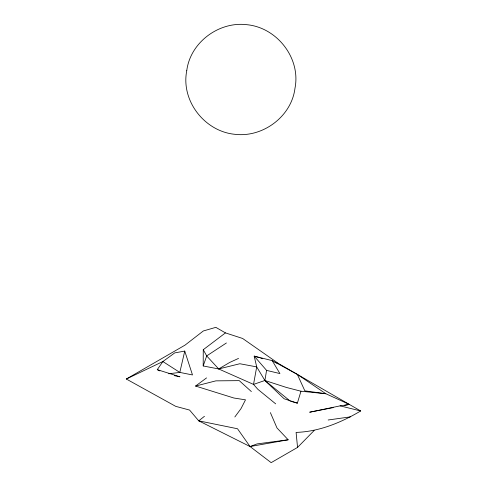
<?xml version="1.0" encoding="UTF-8"?>
<svg xmlns="http://www.w3.org/2000/svg" width="487" height="487" viewBox="0 0 487 487"><rect width="100%" height="100%" fill="white"/><g stroke="black" fill="none" stroke-linecap="round" stroke-linejoin="round"><path stroke-width="0.73" d="M275.679 403.857L257.842 389.296L253.526 384.401L218.687 368.957L203.201 365.962L203.262 349.709L225.451 332.895L242.617 338.465L278.473 363.509L360.678 410.967C341.052 422.613 319.168 431.659 296.096 432.407L297.545 447.419L271.162 462.65L250.044 446.536L198.739 420.841L189.589 410.066L175.734 406.359L126.322 379.026L185.048 345.119L203.31 330.977L215.838 327.343L225.451 332.895M297.344 374.4L304.856 390.848L325.858 393.746L297.344 374.4L272.196 360.63L254.184 356.119L266.572 370.382L264.898 380.481L284.14 398.762L297.362 403.163L300.972 391.219L325.858 393.746L349.38 404.441L344.23 405.446M126.322 379.026L162.865 361.543L174.76 352.88L184.756 351.084L179.806 372.415L168.721 373.779M203.201 365.962L206.689 355.924L226.412 342.97M159.913 370.911L157.277 369.651L162.865 361.543L179.806 372.415L192.493 374.941L184.756 351.084M234.831 416.982L240.998 408.63L245.515 399.833L233.93 398.025L195.561 386.051L206.561 377.9M297.545 447.419L314.17 430.478M204.455 416.3L198.739 420.841L237.522 428.761L250.044 446.536L288.164 439.785L276.975 427.933L270.382 412.617M203.262 349.709L206.689 355.924L218.687 368.957L229.657 362.474L238.539 358.402M250.044 446.536L257.087 443.907L288.164 439.785M195.561 386.051L215.887 380.858L239.245 380.639L251.377 391.578M218.687 368.957L239.835 363.74L256.704 366.894L264.898 380.481L290.252 401.118M349.38 404.441L340.121 405.866L309.671 412.203L333.199 407.607M328.159 419.995L350.463 416.866M174.297 375.641L179.965 376.798L157.277 369.651M266.572 370.382L279.922 373.572L272.196 360.63M340.121 405.866L360.678 410.967M300.972 391.219L286.435 387.457L264.898 380.481L253.526 384.401L256.704 366.894L254.184 356.119L259.181 357.641M290.964 401.318L297.362 403.163M260.612 358.073L262.755 358.724M274.905 362.419L278.473 363.509M186.758 70.712C180.72 100.724 204.662 131.472 234.886 134.309C262.858 137.748 291.494 116.527 294.976 88.287C301.015 58.27 277.066 27.522 246.848 24.691C218.87 21.251 190.24 42.472 186.758 70.712"/></g></svg>
